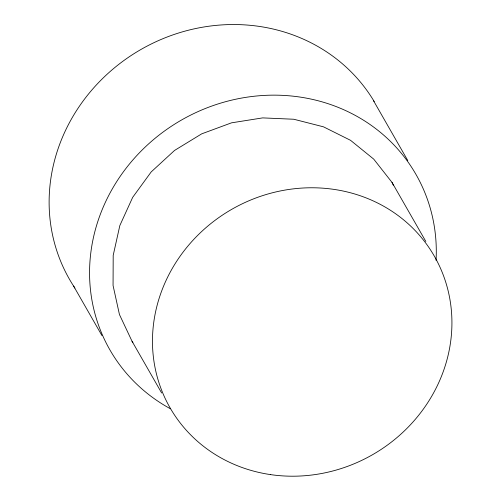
<?xml version="1.0" encoding="UTF-8"?>
<svg xmlns="http://www.w3.org/2000/svg" width="501" height="501" viewBox="0 0 501 501"><rect width="100%" height="100%" fill="white"/><g stroke="black" fill="none" stroke-linecap="round" stroke-linejoin="round"><path stroke-width="0.75" d="M425.837 241.463L392.014 182.408L373.721 159.118L350.55 140.324L323.508 126.834L293.78 119.244L262.662 117.892L231.518 122.833L201.709 133.842L174.536 150.45L151.183 171.931L132.684 197.338L119.833 225.563L113.195 255.378L113.063 285.476L119.445 314.534L132.057 341.3L161.648 392.966M132.057 341.3L132.89 342.358M373.377 100.476L407.751 160.502M73.622 286.102L101.928 335.526M392.014 182.408L393.316 185.176M74.899 288.044A176.396 163.783 -29.8 0 1 135.051 53.006A176.396 163.783 -29.8 0 1 374.222 101.565M170.434 408.778A176.396 163.783 -29.8 0 1 102.768 208.197A176.396 163.783 -29.8 0 1 301.264 97.257A176.396 163.783 -29.8 0 1 436.052 260.32M270.465 474.597A152.348 141.451 -29.8 0 0 444.794 279.308A152.348 141.451 -29.8 0 0 191.351 242.064A152.348 141.451 -29.8 0 0 270.465 474.597"/></g></svg>
